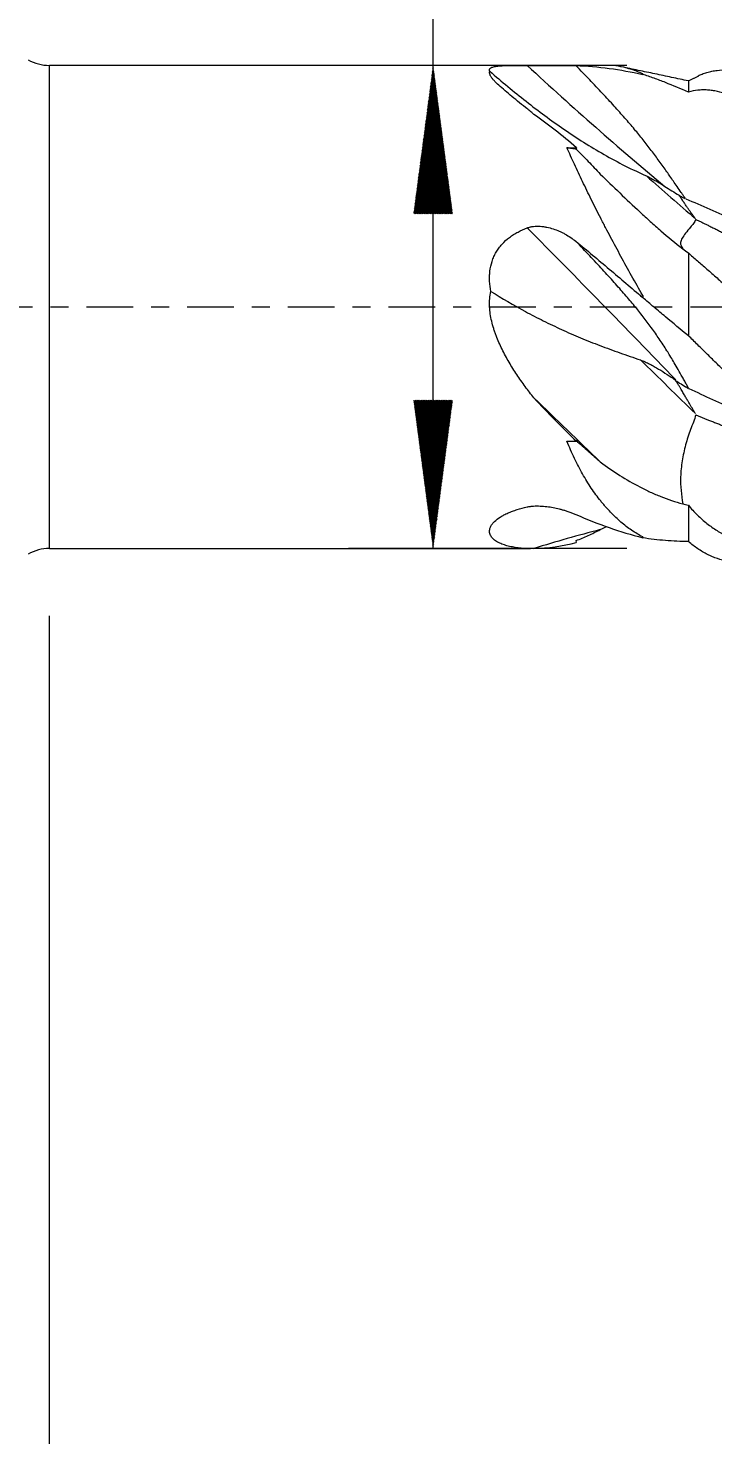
# Model space of a CAD drawing. Header units: millimetres. Extents: x -58 to 78, y -62 to 31.
# Drawn here: x 3.5 to 19.66, y -26.62 to 6.58 of the extents above; entities that cross this region are included whole.
import ezdxf

# ---------------------------------------------------------------- set-up
doc = ezdxf.new("R2010")
doc.units = ezdxf.units.MM
doc.linetypes.add('CENTER', pattern=[47.5, 22, -8.5, 8.5, -8.5])
for name, color, linetype in [('1', 4, 'Continuous'), ('SK2', 7, 'Continuous'), ('SK4', 2, 'CENTER')]:
    doc.layers.add(name, color=color, linetype=linetype)
doc.styles.add('iso_b_vert', font='simplex.shx')
doc.dimstyles.get("Standard").update_dxf_attribs({"dimtxt": 0.18, "dimasz": 0.18, "dimexe": 0.18, "dimexo": 0.0625, "dimgap": 0.09, "dimtad": 1, "dimzin": 0, "dimdsep": 52, "dimtxsty": 'Standard', "dimcen": 0.09, "dimadec": 0, "dimazin": 0, "dimtfac": 1, "dimtdec": 4, "dimtofl": 0, "dimtmove": 0, "dimatfit": 3, "dimfxl": 1, "dimtolj": 1, "dimtzin": 0, "dimarcsym": 0})

# ---------------------------------------------------------------- blocks, each defined once
blk = doc.blocks.new('_U0')
at = {"layer": 'SK2', "lineweight": 13}
for p, q in [((0, -1.5875), (0, -47.181455)), ((58, -7.6375), (58, -47.181455)), ((58, -45.181455), (0, -45.181455))]:
    blk.add_line(p, q, dxfattribs=at)
at = {"layer": 'SK2', "lineweight": 18}
for points in [[(0, -45.181455), (3.499998, -44.720671), (3.500002, -45.642239)], [(58, -45.181455), (54.500002, -45.642239), (54.499998, -44.720671)]]:
    blk.add_solid(points, dxfattribs=at)
at = {"layer": 'SK2', "lineweight": 18, "insert": (27.095034, -44.148822), "char_height": 3.5, "attachment_point": 7, "line_spacing_factor": 1.084337, "style": 'iso_b_vert'}
blk.add_mtext('\\W0.6740;58', dxfattribs=at)
blk = doc.blocks.new('_U2')
at = {"layer": 'SK2', "lineweight": 13}
for p, q in [((3.997679, -7.2875), (3.997679, -40.181455)), ((58, -7.6375), (58, -40.181455)), ((58, -38.181455), (3.997679, -38.181455))]:
    blk.add_line(p, q, dxfattribs=at)
at = {"layer": 'SK2', "lineweight": 18}
for points in [[(3.997679, -38.181455), (7.497677, -37.720671), (7.497681, -38.642239)], [(58, -38.181455), (54.500002, -38.642239), (54.499998, -37.720671)]]:
    blk.add_solid(points, dxfattribs=at)
at = {"layer": 'SK2', "lineweight": 18, "insert": (28.909607, -37.148822), "char_height": 3.5, "attachment_point": 7, "line_spacing_factor": 1.084337, "style": 'iso_b_vert'}
blk.add_mtext('\\W0.7167;54', dxfattribs=at)

msp = doc.modelspace()

# ---------------------------------------------------------------- hatches: boundary and pattern name
at = {"layer": 'SK2', "lineweight": 13}
h = msp.add_hatch(dxfattribs=at)
h.set_pattern_fill('ANSI31', color=256, scale=0.0062, style=0)
h.paths.add_polyline_path([(13.055, 5.7), (13.516, 2.2), (12.594, 2.2)])
h = msp.add_hatch(dxfattribs=at)
h.set_pattern_fill('ANSI31', color=256, scale=0.0062, style=0)
h.paths.add_polyline_path([(13.055, -5.7), (12.594, -2.2), (13.516, -2.2)])

# ---------------------------------------------------------------- linework, layer by layer
at = {"layer": '1', "lineweight": 13}
for p, q in [((3.998, 0), (3.998, 5.7)), ((3.998, -5.7), (3.998, 0))]:
    msp.add_line(p, q, dxfattribs=at)
at = {"layer": '1', "lineweight": 18}
for p, q in [((15.079, 5.7), (3.998, 5.7)), ((17.189, 5.7), (16.086, 5.7)), ((16.213, 3.756), (16.435, 3.756)), ((16.435, 3.756), (16.43, 3.724)), ((16.213, -3.169), (16.435, -3.169)), ((16.435, -3.169), (16.43, -3.146)), ((16.435, -5.559), (16.43, -5.513)), ((3.998, -5.7), (15.356, -5.7))]:
    msp.add_line(p, q, dxfattribs=at)
for centre, start, end in [((3.998, 6.7), 240, 270), ((3.998, -6.7), 90, 120)]:
    msp.add_arc(centre, 1, start, end, dxfattribs=at)
at = {"layer": '1', "lineweight": 13}
for centre, major_axis, ratio, start_param, end_param in [((24.812, 57.067), (32.505, -64.633), 0.533923, -0.958075, -0.88862), ((24.812, 54.375), (34.337, -63.678), 0.513309, -0.952233, -0.927742), ((24.812, -29.855), (46.127, -55.734), 0.196311, 1.931287, 2.006259), ((24.812, -36.978), (45.054, -56.605), 0.260585, 2.004923, 2.032498)]:
    msp.add_ellipse(centre, major_axis=major_axis, ratio=ratio, start_param=start_param, end_param=end_param, dxfattribs=at)
at = {"layer": '1', "lineweight": 18}
for centre, major_axis, ratio, start_param, end_param in [((15.547, 0), (4.246, -5.331), 0.475365, 1.928373, 2.131493), ((23.288, -38.191), (44.073, -55.372), 0.260585, 2.023209, 2.057352), ((15.547, 0), (4.809, -5.614), 0.205124, -1.358374, -1.155254), ((23.288, -75), (-2.604, -70.722), 0.654691, -2.949396, -2.915254), ((15.547, 0), (0.824, 5.656), 0.862078, -2.996882, -2.793762)]:
    msp.add_ellipse(centre, major_axis=major_axis, ratio=ratio, start_param=start_param, end_param=end_param, dxfattribs=at)
for points, degree, knots in [([(14.393, 5.561), (14.392, 5.565), (14.39, 5.569), (14.388, 5.576), (14.386, 5.588), (14.386, 5.598), (14.391, 5.618), (14.4, 5.63), (14.419, 5.643), (14.423, 5.645), (14.432, 5.65), (14.437, 5.653), (14.454, 5.659), (14.466, 5.663), (14.508, 5.674), (14.543, 5.68), (14.594, 5.686), (14.605, 5.687), (14.627, 5.689), (14.661, 5.691), (14.721, 5.695), (14.775, 5.697), (14.817, 5.698), (14.831, 5.698), (14.86, 5.699), (14.874, 5.699), (14.949, 5.7), (15.011, 5.7), (15.139, 5.7), (15.206, 5.699), (15.274, 5.699)], 3, [0, 0, 0, 0, 0.03125, 0.03125, 0.0625, 0.125, 0.125, 0.25, 0.25, 0.28125, 0.28125, 0.3125, 0.3125, 0.375, 0.375, 0.5, 0.5, 0.53125, 0.53125, 0.5625, 0.625, 0.6875, 0.6875, 0.71875, 0.71875, 0.75, 0.75, 0.875, 0.875, 1, 1, 1, 1]), ([(15.274, 5.699), (15.299, 5.699), (15.324, 5.699), (15.374, 5.698), (15.401, 5.698), (15.479, 5.698), (15.531, 5.698), (15.609, 5.698), (15.635, 5.698), (15.686, 5.698), (15.712, 5.698), (15.789, 5.699), (15.838, 5.699), (15.936, 5.7), (15.985, 5.7), (16.056, 5.7), (16.079, 5.7), (16.125, 5.7), (16.148, 5.7), (16.26, 5.699), (16.345, 5.698), (16.424, 5.696)], 3, [0, 0, 0, 0, 0.0625, 0.0625, 0.125, 0.125, 0.25, 0.25, 0.3125, 0.3125, 0.375, 0.375, 0.5, 0.5, 0.625, 0.625, 0.6875, 0.6875, 0.75, 0.75, 1, 1, 1, 1]), ([(19.014, 2.553), (19.008, 2.562), (18.994, 2.58), (18.974, 2.609), (18.953, 2.638), (18.932, 2.668), (18.885, 2.735), (18.816, 2.834), (18.728, 2.962), (18.648, 3.079), (18.538, 3.237), (18.394, 3.44), (18.206, 3.693), (18.011, 3.944), (17.84, 4.153), (17.696, 4.323), (17.579, 4.458), (17.456, 4.598), (17.327, 4.742), (17.191, 4.89), (17.05, 5.042), (16.902, 5.199), (16.748, 5.361), (16.589, 5.527), (16.48, 5.639), (16.425, 5.696)], 3, [0, 0, 0, 0, 0.009096, 0.018523, 0.028282, 0.038372, 0.048793, 0.093801, 0.134634, 0.171293, 0.20378, 0.281904, 0.359586, 0.436854, 0.513743, 0.554815, 0.597558, 0.641976, 0.688071, 0.735846, 0.785303, 0.836445, 0.889274, 0.943792, 1, 1, 1, 1]), ([(16.425, 5.696), (16.688, 5.687), (16.951, 5.665), (17.475, 5.595), (17.737, 5.547), (18, 5.486)], 3, [0, 0, 0, 0, 0.5, 0.5, 1, 1, 1, 1]), ([(18, 5.5), (17.912, 5.54), (17.825, 5.575), (17.654, 5.631), (17.57, 5.653), (17.405, 5.686), (17.324, 5.695), (17.224, 5.7), (17.204, 5.7), (17.185, 5.7)], 3, [0, 0, 0, 0, 0.307586, 0.307586, 0.615172, 0.615172, 0.922758, 0.922758, 1, 1, 1, 1]), ([(15.435, 4.544), (15.368, 4.599), (15.303, 4.652), (15.174, 4.756), (15.111, 4.807), (14.989, 4.906), (14.93, 4.954), (14.817, 5.047), (14.764, 5.092), (14.663, 5.179), (14.616, 5.22), (14.563, 5.271), (14.553, 5.281), (14.533, 5.3), (14.523, 5.31), (14.496, 5.339), (14.479, 5.358), (14.448, 5.394), (14.435, 5.411), (14.418, 5.437), (14.413, 5.445), (14.404, 5.461), (14.401, 5.469), (14.384, 5.508), (14.382, 5.536), (14.393, 5.561)], 3, [0, 0, 0, 0, 0.125, 0.125, 0.25, 0.25, 0.375, 0.375, 0.5, 0.5, 0.625, 0.625, 0.65625, 0.65625, 0.6875, 0.6875, 0.75, 0.75, 0.8125, 0.8125, 0.84375, 0.84375, 0.875, 0.875, 1, 1, 1, 1]), ([(14.393, 5.561), (14.673, 5.319), (14.957, 5.082), (15.393, 4.739), (15.54, 4.626), (15.838, 4.406), (15.989, 4.298), (16.295, 4.088), (16.45, 3.985), (16.765, 3.787), (16.925, 3.691), (17.25, 3.506), (17.415, 3.417), (17.75, 3.248), (17.92, 3.167), (18.093, 3.091)], 3, [0, 0, 0, 0, 0.25, 0.25, 0.375, 0.375, 0.5, 0.5, 0.625, 0.625, 0.75, 0.75, 0.875, 0.875, 1, 1, 1, 1]), ([(19.078, 5.068), (18.898, 5.149), (18.718, 5.225), (18.448, 5.331), (18.359, 5.365), (18.179, 5.43), (18.09, 5.462), (18, 5.492)], 3, [0, 0, 0, 0, 0.5, 0.5, 0.75, 0.75, 1, 1, 1, 1]), ([(19.078, 5.333), (19.078, 5.333), (19.078, 5.31), (19.078, 5.215), (19.078, 5.115), (19.078, 5.068)], 3, [0, 0, 0, 0, 0.348814, 0.730254, 1, 1, 1, 1]), ([(19.308, 5.456), (19.339, 5.47), (19.37, 5.483), (19.44, 5.51), (19.516, 5.535), (19.595, 5.555), (19.674, 5.571), (19.714, 5.577), (19.835, 5.592), (19.917, 5.596), (20, 5.593)], 3, [0, 0, 0, 0, 0.143634, 0.143634, 0.314907, 0.48618, 0.48618, 0.657454, 0.657454, 1, 1, 1, 1]), ([(20, 5.017), (19.92, 5.045), (19.841, 5.068), (19.723, 5.093), (19.684, 5.1), (19.606, 5.112), (19.528, 5.12), (19.452, 5.122), (19.376, 5.12), (19.338, 5.118), (19.225, 5.106), (19.151, 5.091), (19.078, 5.068)], 3, [0, 0, 0, 0, 0.25, 0.25, 0.375, 0.375, 0.5, 0.625, 0.625, 0.75, 0.75, 1, 1, 1, 1]), ([(18, 0.274), (17.912, 0.428), (17.825, 0.582), (17.654, 0.888), (17.57, 1.04), (17.405, 1.344), (17.324, 1.496), (17.205, 1.722), (17.165, 1.797), (17.106, 1.91), (17.087, 1.947), (17.048, 2.022), (17.029, 2.06), (16.934, 2.246), (16.86, 2.392), (16.717, 2.679), (16.648, 2.821), (16.515, 3.097), (16.451, 3.233), (16.359, 3.433), (16.329, 3.498), (16.27, 3.629), (16.241, 3.693), (16.213, 3.756)], 3, [0, 0, 0, 0, 0.125, 0.125, 0.25, 0.25, 0.375, 0.375, 0.4375, 0.4375, 0.46875, 0.46875, 0.5, 0.5, 0.625, 0.625, 0.75, 0.75, 0.875, 0.875, 0.9375, 0.9375, 1, 1, 1, 1]), ([(16.43, 3.724), (16.526, 3.629), (16.622, 3.533), (16.812, 3.337), (16.906, 3.236), (17, 3.134)], 3, [0, 0, 0, 0, 0.5, 0.5, 1, 1, 1, 1]), ([(17, 3.134), (17.152, 2.988), (17.305, 2.839), (17.617, 2.541), (17.774, 2.391), (17.976, 2.204), (18.017, 2.167), (18.098, 2.092), (18.221, 1.981), (18.345, 1.871), (18.597, 1.653), (18.769, 1.511), (18.947, 1.374)], 3, [0, 0, 0, 0, 0.25, 0.25, 0.5, 0.5, 0.5625, 0.5625, 0.625, 0.75, 0.75, 1, 1, 1, 1]), ([(18.093, 3.091), (18.112, 3.082), (18.132, 3.073), (18.169, 3.054), (18.188, 3.044), (18.243, 3.014), (18.278, 2.993), (18.349, 2.952), (18.383, 2.931), (18.452, 2.889), (18.486, 2.867), (18.52, 2.846)], 3, [0, 0, 0, 0, 0.125, 0.125, 0.25, 0.25, 0.5, 0.5, 0.75, 0.75, 1, 1, 1, 1]), ([(19.244, 2.086), (19.237, 2.095), (19.223, 2.114), (19.199, 2.146), (19.171, 2.185), (19.138, 2.23), (19.101, 2.282), (19.059, 2.342), (19.013, 2.408), (18.963, 2.482), (18.92, 2.547), (18.885, 2.599), (18.868, 2.624), (18.86, 2.636)], 3, [0, 0, 0, 0, 0.049191, 0.11025, 0.183179, 0.267977, 0.364646, 0.473184, 0.593591, 0.725866, 0.870005, 0.935744, 1, 1, 1, 1]), ([(18.86, 2.635), (18.883, 2.621), (18.907, 2.607), (18.954, 2.58), (18.979, 2.567), (19.004, 2.555)], 3, [0, 0, 0, 0, 0.5, 0.5, 1, 1, 1, 1]), ([(19.018, 2.549), (19.396, 2.395), (19.773, 2.229), (20.339, 1.965), (20.622, 1.829), (20.905, 1.688), (21.094, 1.593), (21.189, 1.545), (22.038, 1.11), (22.784, 0.699), (23.905, 0.074), (24.279, -0.136), (24.843, -0.45), (25.031, -0.554), (25.314, -0.71), (25.409, -0.762), (25.598, -0.865), (26.07, -1.121), (26.541, -1.37), (27.106, -1.657), (27.295, -1.751), (27.578, -1.889), (27.673, -1.934), (27.862, -2.024), (28.334, -2.244), (28.804, -2.449), (29.37, -2.675), (29.559, -2.748), (29.815, -2.842), (29.882, -2.866), (29.949, -2.89)], 3, [0, 0, 0, 0, 0.103327, 0.103327, 0.154991, 0.180822, 0.180822, 0.206654, 0.206654, 0.413309, 0.413309, 0.516636, 0.516636, 0.568299, 0.568299, 0.594131, 0.594131, 0.619963, 0.72329, 0.72329, 0.774953, 0.774953, 0.800785, 0.800785, 0.826617, 0.929944, 0.929944, 0.981608, 0.981608, 1, 1, 1, 1]), ([(19.253, 2.067), (19.241, 2.031), (19.198, 1.967), (19.105, 1.857), (19.008, 1.736), (18.926, 1.619), (18.878, 1.5), (18.909, 1.423), (18.949, 1.373)], 3, [0, 0, 0, 0, 0.088157, 0.176314, 0.352627, 0.528941, 0.705255, 1, 1, 1, 1]), ([(19.253, 2.067), (19.544, 1.928), (19.907, 1.748), (20.38, 1.506), (20.925, 1.214), (21.579, 0.854), (22.015, 0.61), (22.488, 0.342), (22.96, 0.073), (23.433, -0.197), (23.905, -0.465), (24.378, -0.731), (24.85, -0.994), (25.286, -1.232), (25.759, -1.484), (26.231, -1.728), (26.704, -1.964), (27.14, -2.172), (27.612, -2.388), (28.085, -2.592), (28.521, -2.768), (28.993, -2.946), (29.502, -3.121), (29.932, -3.254), (30.253, -3.344), (30.501, -3.407), (30.641, -3.441), (30.671, -3.448)], 5, [0, 0, 0, 0, 0, 0, 0.127327, 0.159159, 0.206906, 0.238738, 0.286486, 0.318317, 0.366065, 0.413813, 0.445644, 0.493392, 0.525224, 0.572971, 0.604803, 0.652551, 0.700298, 0.73213, 0.763962, 0.811709, 0.859457, 0.891289, 0.939036, 0.986784, 1, 1, 1, 1, 1, 1]), ([(14.415, 0.368), (14.401, 0.447), (14.392, 0.525), (14.387, 0.625), (14.386, 0.645), (14.386, 0.685), (14.386, 0.705), (14.388, 0.765), (14.391, 0.805), (14.405, 0.923), (14.421, 1), (14.452, 1.095), (14.459, 1.113), (14.473, 1.151), (14.495, 1.205), (14.54, 1.293), (14.583, 1.358), (14.618, 1.406), (14.63, 1.421), (14.655, 1.452), (14.668, 1.467), (14.735, 1.54), (14.793, 1.593), (14.888, 1.665), (14.921, 1.687), (14.988, 1.73), (15.023, 1.75), (15.128, 1.805), (15.2, 1.837), (15.274, 1.865)], 3, [0, 0, 0, 0, 0.125, 0.125, 0.15625, 0.15625, 0.1875, 0.1875, 0.25, 0.25, 0.375, 0.375, 0.40625, 0.40625, 0.4375, 0.5, 0.5625, 0.5625, 0.59375, 0.59375, 0.625, 0.625, 0.75, 0.75, 0.8125, 0.8125, 0.875, 0.875, 1, 1, 1, 1]), ([(15.274, 1.865), (15.299, 1.874), (15.324, 1.882), (15.362, 1.89), (15.374, 1.893), (15.4, 1.897), (15.413, 1.899), (15.479, 1.907), (15.531, 1.907), (15.608, 1.902), (15.634, 1.9), (15.686, 1.893), (15.712, 1.888), (15.789, 1.873), (15.839, 1.859), (15.936, 1.827), (15.984, 1.809), (16.055, 1.778), (16.079, 1.767), (16.125, 1.744), (16.148, 1.732), (16.26, 1.669), (16.345, 1.612), (16.424, 1.549)], 3, [0, 0, 0, 0, 0.0625, 0.0625, 0.09375, 0.09375, 0.125, 0.125, 0.25, 0.25, 0.3125, 0.3125, 0.375, 0.375, 0.5, 0.5, 0.625, 0.625, 0.6875, 0.6875, 0.75, 0.75, 1, 1, 1, 1]), ([(16.425, 1.55), (16.688, 1.333), (16.951, 1.114), (17.475, 0.671), (17.737, 0.447), (18, 0.223)], 3, [0, 0, 0, 0, 0.5, 0.5, 1, 1, 1, 1]), ([(19.085, -1.921), (19.078, -1.908), (19.063, -1.881), (19.04, -1.84), (19.016, -1.797), (18.991, -1.752), (18.965, -1.705), (18.938, -1.656), (18.887, -1.565), (18.816, -1.44), (18.728, -1.288), (18.648, -1.154), (18.538, -0.976), (18.394, -0.754), (18.206, -0.487), (18.011, -0.229), (17.84, -0.016), (17.696, 0.157), (17.579, 0.294), (17.456, 0.436), (17.327, 0.581), (17.191, 0.732), (17.05, 0.886), (16.902, 1.046), (16.748, 1.209), (16.589, 1.378), (16.48, 1.492), (16.425, 1.549)], 3, [0, 0, 0, 0, 0.009729, 0.019988, 0.030778, 0.042098, 0.053949, 0.06633, 0.079242, 0.122809, 0.162335, 0.19782, 0.229267, 0.304891, 0.380086, 0.45488, 0.529308, 0.569066, 0.610441, 0.653436, 0.698056, 0.744301, 0.792176, 0.841681, 0.892819, 0.945591, 1, 1, 1, 1]), ([(19.078, 1.274), (19.078, 1.212), (19.078, 0.941), (19.078, 0.449), (19.078, -0.145), (19.078, -0.524), (19.078, -0.68)], 3, [0, 0, 0, 0, 0.098976, 0.431804, 0.764631, 1, 1, 1, 1]), ([(19.078, 1.274), (19.146, 1.215), (19.217, 1.153), (19.327, 1.058), (19.364, 1.026), (19.44, 0.96), (19.516, 0.893), (19.595, 0.825), (19.674, 0.755), (19.714, 0.72), (19.835, 0.613), (19.917, 0.541), (20, 0.468)], 3, [0, 0, 0, 0, 0.25, 0.25, 0.375, 0.375, 0.5, 0.625, 0.625, 0.75, 0.75, 1, 1, 1, 1]), ([(15.435, -2.148), (15.365, -2.06), (15.296, -1.97), (15.195, -1.832), (15.161, -1.786), (15.095, -1.692), (15.063, -1.645), (14.967, -1.501), (14.906, -1.403), (14.789, -1.204), (14.733, -1.103), (14.631, -0.894), (14.583, -0.787), (14.531, -0.648), (14.521, -0.621), (14.502, -0.565), (14.493, -0.536), (14.466, -0.452), (14.451, -0.395), (14.424, -0.279), (14.413, -0.221), (14.4, -0.133), (14.397, -0.104), (14.391, -0.044), (14.389, -0.014), (14.385, 0.075), (14.386, 0.134), (14.395, 0.252), (14.403, 0.31), (14.415, 0.368)], 3, [0, 0, 0, 0, 0.125, 0.125, 0.1875, 0.1875, 0.25, 0.25, 0.375, 0.375, 0.5, 0.5, 0.625, 0.625, 0.65625, 0.65625, 0.6875, 0.6875, 0.75, 0.75, 0.8125, 0.8125, 0.84375, 0.84375, 0.875, 0.875, 0.9375, 0.9375, 1, 1, 1, 1]), ([(14.415, 0.368), (14.682, 0.203), (14.955, 0.044), (15.372, -0.182), (15.513, -0.255), (15.798, -0.397), (15.942, -0.466), (16.234, -0.6), (16.383, -0.664), (16.684, -0.79), (16.836, -0.851), (17.146, -0.969), (17.303, -1.027), (17.622, -1.14), (17.784, -1.195), (17.948, -1.251)], 3, [0, 0, 0, 0, 0.25, 0.25, 0.375, 0.375, 0.5, 0.5, 0.625, 0.625, 0.75, 0.75, 0.875, 0.875, 1, 1, 1, 1]), ([(19.078, -0.68), (18.898, -0.533), (18.718, -0.383), (18.448, -0.158), (18.359, -0.082), (18.179, 0.07), (18.09, 0.146), (18, 0.222)], 3, [0, 0, 0, 0, 0.5, 0.5, 0.75, 0.75, 1, 1, 1, 1]), ([(20, -1.58), (19.92, -1.504), (19.841, -1.428), (19.723, -1.312), (19.684, -1.274), (19.606, -1.197), (19.528, -1.12), (19.452, -1.044), (19.376, -0.969), (19.338, -0.931), (19.225, -0.821), (19.151, -0.749), (19.078, -0.68)], 3, [0, 0, 0, 0, 0.25, 0.25, 0.375, 0.375, 0.5, 0.625, 0.625, 0.75, 0.75, 1, 1, 1, 1]), ([(17.948, -1.251), (17.986, -1.263), (18.022, -1.278), (18.077, -1.303), (18.095, -1.311), (18.131, -1.329), (18.149, -1.338), (18.202, -1.365), (18.237, -1.384), (18.306, -1.423), (18.341, -1.444), (18.443, -1.505), (18.51, -1.548), (18.643, -1.635), (18.709, -1.68), (18.775, -1.726)], 3, [0, 0, 0, 0, 0.125, 0.125, 0.1875, 0.1875, 0.25, 0.25, 0.375, 0.375, 0.5, 0.5, 0.75, 0.75, 1, 1, 1, 1]), ([(19.244, -2.517), (19.237, -2.506), (19.223, -2.482), (19.199, -2.441), (19.171, -2.393), (19.138, -2.337), (19.101, -2.273), (19.059, -2.202), (19.013, -2.124), (18.963, -2.038), (18.916, -1.959), (18.875, -1.89), (18.841, -1.834), (18.808, -1.779), (18.786, -1.744), (18.775, -1.727)], 3, [0, 0, 0, 0, 0.040268, 0.090251, 0.149951, 0.219367, 0.2985, 0.38735, 0.485916, 0.594196, 0.712189, 0.787765, 0.860925, 0.93167, 1, 1, 1, 1]), ([(18.804, -1.748), (18.849, -1.78), (18.894, -1.81), (18.987, -1.868), (19.035, -1.895), (19.085, -1.921)], 3, [0, 0, 0, 0, 0.5, 0.5, 1, 1, 1, 1]), ([(19.087, -1.921), (19.463, -2.102), (19.839, -2.274), (20.402, -2.514), (20.684, -2.629), (20.966, -2.738), (21.154, -2.808), (21.248, -2.843), (21.463, -2.92), (21.584, -2.962), (21.705, -3.002)], 3, [0, 0, 0, 0, 0.430756, 0.430756, 0.646134, 0.753823, 0.753823, 0.861512, 0.861512, 1, 1, 1, 1]), ([(19.253, -2.543), (19.241, -2.602), (19.198, -2.718), (19.105, -2.95), (19.008, -3.252), (18.926, -3.628), (18.878, -4.096), (18.909, -4.437), (18.949, -4.647)], 3, [0, 0, 0, 0, 0.088157, 0.176314, 0.352627, 0.528941, 0.705255, 1, 1, 1, 1]), ([(19.253, -2.543), (19.544, -2.666), (19.907, -2.812), (20.38, -2.989), (20.925, -3.172), (21.564, -3.354), (21.913, -3.442), (22.188, -3.504), (22.355, -3.539), (22.449, -3.558)], 5, [0, 0, 0, 0, 0, 0, 0.454832, 0.568541, 0.739103, 0.852811, 1, 1, 1, 1, 1, 1]), ([(18, -5.428), (17.912, -5.381), (17.825, -5.328), (17.654, -5.211), (17.57, -5.146), (17.405, -5.005), (17.324, -4.928), (17.205, -4.803), (17.165, -4.76), (17.106, -4.693), (17.087, -4.671), (17.048, -4.624), (17.029, -4.601), (16.934, -4.482), (16.86, -4.381), (16.717, -4.169), (16.648, -4.057), (16.515, -3.823), (16.451, -3.7), (16.359, -3.508), (16.329, -3.442), (16.27, -3.308), (16.241, -3.239), (16.213, -3.169)], 3, [0, 0, 0, 0, 0.125, 0.125, 0.25, 0.25, 0.375, 0.375, 0.4375, 0.4375, 0.46875, 0.46875, 0.5, 0.5, 0.625, 0.625, 0.75, 0.75, 0.875, 0.875, 0.9375, 0.9375, 1, 1, 1, 1]), ([(16.43, -3.146), (16.526, -3.234), (16.622, -3.321), (16.812, -3.491), (16.906, -3.575), (17, -3.656)], 3, [0, 0, 0, 0, 0.5, 0.5, 1, 1, 1, 1]), ([(17, -3.656), (17.152, -3.769), (17.305, -3.875), (17.617, -4.072), (17.774, -4.164), (17.976, -4.268), (18.017, -4.289), (18.098, -4.329), (18.221, -4.387), (18.345, -4.44), (18.597, -4.54), (18.769, -4.598), (18.947, -4.647)], 3, [0, 0, 0, 0, 0.25, 0.25, 0.5, 0.5, 0.5625, 0.5625, 0.625, 0.75, 0.75, 1, 1, 1, 1]), ([(15.435, -5.699), (15.332, -5.702), (15.232, -5.699), (15.111, -5.69), (15.087, -5.687), (15.04, -5.682), (15.017, -5.679), (14.948, -5.669), (14.904, -5.66), (14.818, -5.641), (14.777, -5.63), (14.698, -5.604), (14.66, -5.589), (14.591, -5.556), (14.558, -5.538), (14.514, -5.507), (14.5, -5.497), (14.481, -5.48), (14.474, -5.474), (14.462, -5.462), (14.457, -5.456), (14.429, -5.425), (14.412, -5.398), (14.395, -5.354), (14.391, -5.339), (14.387, -5.316), (14.387, -5.308), (14.386, -5.291), (14.386, -5.283), (14.389, -5.242), (14.399, -5.208), (14.428, -5.154), (14.44, -5.136), (14.461, -5.108), (14.469, -5.099), (14.485, -5.081), (14.494, -5.072), (14.541, -5.027), (14.586, -4.991), (14.654, -4.949), (14.668, -4.941), (14.697, -4.924), (14.742, -4.9), (14.822, -4.861), (14.892, -4.833), (14.946, -4.813), (14.964, -4.807), (15.002, -4.794), (15.02, -4.788), (15.115, -4.758), (15.194, -4.738), (15.274, -4.72)], 3, [0, 0, 0, 0, 0.125, 0.125, 0.15625, 0.15625, 0.1875, 0.1875, 0.25, 0.25, 0.3125, 0.3125, 0.375, 0.375, 0.4375, 0.4375, 0.46875, 0.46875, 0.484375, 0.484375, 0.5, 0.5, 0.5625, 0.5625, 0.59375, 0.59375, 0.609375, 0.609375, 0.625, 0.625, 0.6875, 0.6875, 0.71875, 0.71875, 0.734375, 0.734375, 0.75, 0.75, 0.8125, 0.8125, 0.828125, 0.828125, 0.84375, 0.875, 0.90625, 0.90625, 0.921875, 0.921875, 0.9375, 0.9375, 1, 1, 1, 1]), ([(15.274, -4.72), (15.299, -4.714), (15.324, -4.71), (15.362, -4.705), (15.374, -4.703), (15.4, -4.701), (15.413, -4.7), (15.479, -4.695), (15.531, -4.695), (15.608, -4.698), (15.634, -4.699), (15.686, -4.704), (15.712, -4.706), (15.789, -4.715), (15.839, -4.723), (15.936, -4.742), (15.984, -4.753), (16.055, -4.771), (16.079, -4.777), (16.125, -4.791), (16.148, -4.797), (16.26, -4.833), (16.345, -4.864), (16.424, -4.898)], 3, [0, 0, 0, 0, 0.0625, 0.0625, 0.09375, 0.09375, 0.125, 0.125, 0.25, 0.25, 0.3125, 0.3125, 0.375, 0.375, 0.5, 0.5, 0.625, 0.625, 0.6875, 0.6875, 0.75, 0.75, 1, 1, 1, 1]), ([(16.425, -4.897), (16.688, -5.012), (16.951, -5.116), (17.475, -5.298), (17.737, -5.377), (18, -5.444)], 3, [0, 0, 0, 0, 0.5, 0.5, 1, 1, 1, 1]), ([(19.078, -4.681), (19.078, -4.719), (19.078, -4.883), (19.078, -5.139), (19.078, -5.379), (19.078, -5.495), (19.078, -5.537)], 3, [0, 0, 0, 0, 0.098976, 0.431804, 0.764631, 1, 1, 1, 1]), ([(19.078, -4.681), (19.146, -4.762), (19.217, -4.838), (19.327, -4.945), (19.364, -4.979), (19.44, -5.046), (19.516, -5.11), (19.595, -5.169), (19.674, -5.226), (19.714, -5.252), (19.835, -5.328), (19.917, -5.373), (20, -5.413)], 3, [0, 0, 0, 0, 0.25, 0.25, 0.375, 0.375, 0.5, 0.625, 0.625, 0.75, 0.75, 1, 1, 1, 1]), ([(16.43, -5.513), (16.526, -5.476), (16.622, -5.436), (16.812, -5.349), (16.906, -5.303), (17, -5.254)], 3, [0, 0, 0, 0, 0.5, 0.5, 1, 1, 1, 1]), ([(19.078, -5.537), (18.898, -5.535), (18.718, -5.526), (18.448, -5.504), (18.359, -5.496), (18.179, -5.475), (18.09, -5.463), (18, -5.45)], 3, [0, 0, 0, 0, 0.5, 0.5, 0.75, 0.75, 1, 1, 1, 1]), ([(20, -6), (19.92, -5.985), (19.841, -5.965), (19.723, -5.925), (19.684, -5.91), (19.606, -5.877), (19.528, -5.841), (19.452, -5.8), (19.376, -5.755), (19.338, -5.731), (19.225, -5.656), (19.151, -5.6), (19.078, -5.537)], 3, [0, 0, 0, 0, 0.25, 0.25, 0.375, 0.375, 0.5, 0.625, 0.625, 0.75, 0.75, 1, 1, 1, 1])]:
    msp.add_open_spline(points, degree=degree, knots=knots, dxfattribs=at)
for points, degree in [([(19.078, 5.333), (17.503, 5.667)], 1), ([(18, 5.5), (18, 5.497), (18, 5.494), (18, 5.492)], 3), ([(18, 5.492), (18, 5.49), (18, 5.488), (18, 5.486)], 3), ([(19.314, 5.443), (19.078, 5.333)], 1), ([(16.43, 3.724), (16.322, 3.74), (16.213, 3.756)], 2), ([(18.52, 2.846), (18.633, 2.775), (18.746, 2.705), (18.86, 2.637)], 3), ([(18.949, 1.373), (18.992, 1.34), (19.035, 1.307), (19.078, 1.274)], 3), ([(17.998, 0.226), (17.919, 0.293)], 1), ([(18.001, 0.224), (17.998, 0.226)], 1), ([(18, 0.274), (18, 0.257), (18, 0.24), (18, 0.222)], 3), ([(18.949, -4.647), (18.992, -4.659), (19.035, -4.67), (19.078, -4.681)], 3), ([(17, -5.254), (17.045, -5.232), (17.091, -5.21), (17.136, -5.187)], 3), ([(18, -5.428), (18, -5.436), (18, -5.443), (18, -5.45)], 3)]:
    msp.add_open_spline(points, degree=degree, dxfattribs=at)
at = {"layer": 'SK2', "lineweight": 13}
for p, q in [((13.055, -5.7), (13.055, 31.283)), ((17.625, 5.7), (11.055, 5.7)), ((17.625, -5.7), (11.055, -5.7))]:
    msp.add_line(p, q, dxfattribs=at)
at = {"layer": 'SK4', "lineweight": 18, "ltscale": 0.05}
msp.add_line((-45, 0), (58, 0), dxfattribs=at)

# ---------------------------------------------------------------- dimensions: what is measured, and where the dimension line sits
at = {"layer": 'SK2', "lineweight": 18}
for base, p2, picture, middle in [((0, -45.181), (0, 0), '_U0', (29, -45.181)), ((3.998, -38.181), (3.998, -5.7), '_U2', (30.999, -38.181))]:
    dim = msp.add_linear_dim(base=base, p1=(58, -6.05), p2=p2, dimstyle='Standard', override={"dimtxt": 3.5, "dimasz": 3.5, "dimexe": 2, "dimexo": 1.5875, "dimgap": 1.75, "dimtad": 1, "dimtih": 1, "dimtoh": 0, "dimdec": 2, "dimlfac": 1, "dimzin": 8, "dimdsep": 46, "dimlunit": 2, "dimpost": '<>', "dimtxsty": 'iso_b_vert', "dimsah": 1, "dimse1": 0, "dimse2": 0, "dimsd1": 0, "dimsd2": 0, "dimclrd": 2, "dimclre": 2, "dimclrt": 2, "dimtol": 0, "dimtm": -0.1, "dimtfac": 1, "dimtdec": 2, "dimtofl": 1, "dimtmove": 0, "dimtzin": 8, "dimlwd": 13, "dimlwe": 13}, dxfattribs=at)
    dim.commit()
    dim.dimension.update_dxf_attribs({"geometry": picture, "text_midpoint": middle})

doc.saveas('drawing.dxf')
